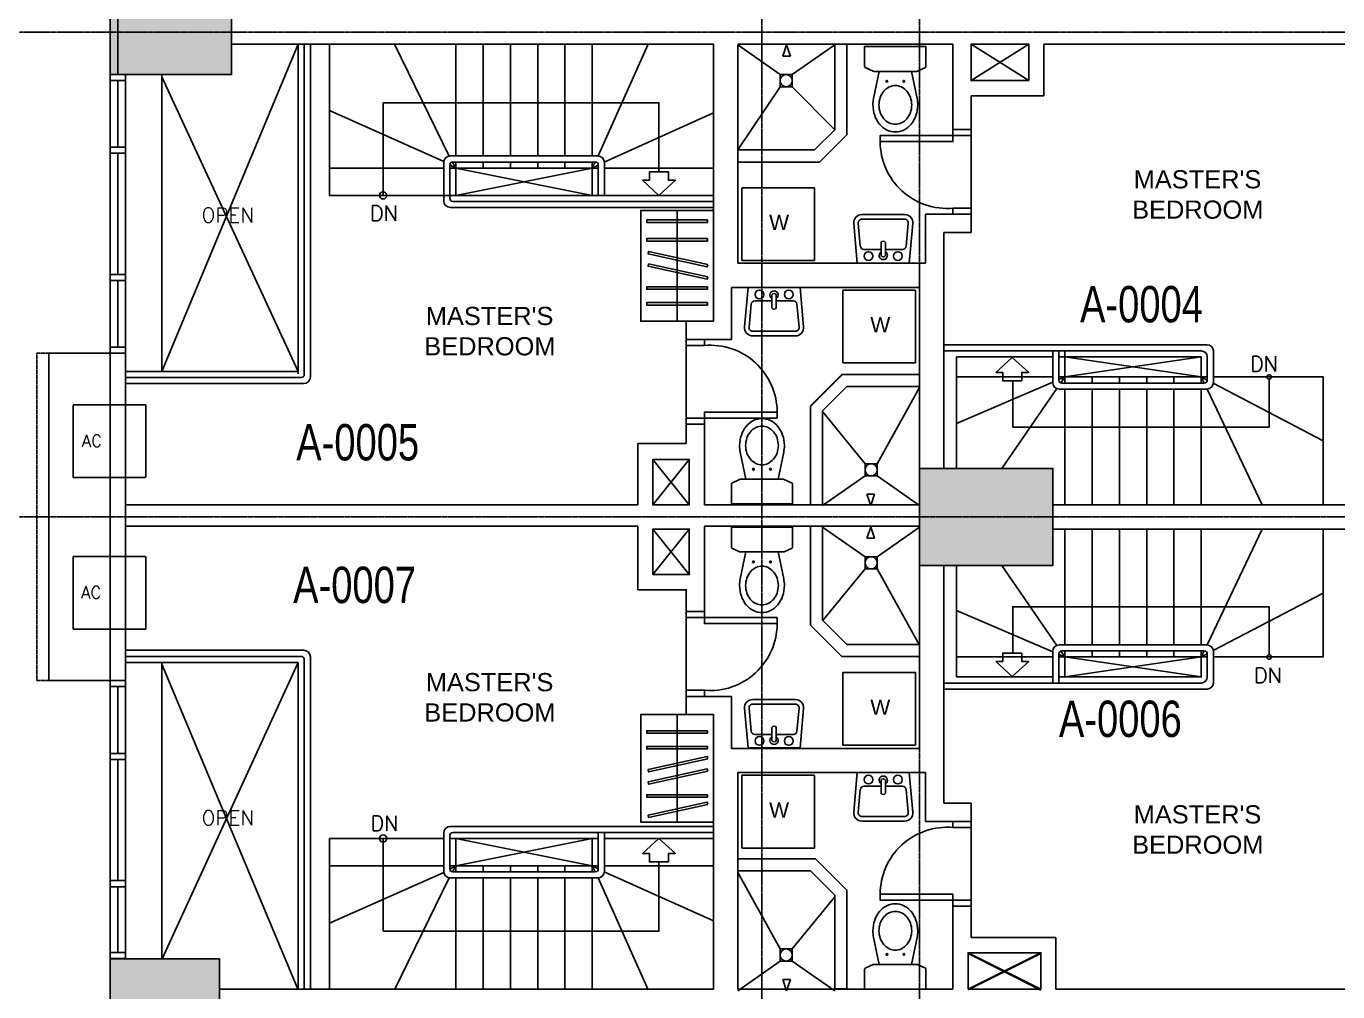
# Model space of a CAD drawing. Header units: inches. Extents: x -189245 to 740841, y -215444 to 469401.
# Drawn here: x -44410 to -33593, y -132898 to -124933 of the extents above; entities that cross this region are included whole.
import ezdxf

# ---------------------------------------------------------------- set-up
doc = ezdxf.new("R2010")
doc.units = ezdxf.units.IN
doc.header["$LTSCALE"] = 10
doc.header["$MEASUREMENT"] = 0
for name, pattern in [('GRID NORMAL$0$GRID BASEMENT$0$GRID GROUND$0$GRID$0$$0$PHANTOM', [2.5, 1.25, -0.25, 0.25, -0.25, 0.25, -0.25]), ('HIDDEN', [0.375, 0.25, -0.125]), ('HIDDEN2', [0.1875, 0.125, -0.0625])]:
    doc.linetypes.add(name, pattern=pattern)
for name, color, linetype in [('A-CMU WALL', 4, 'Continuous'), ('A-DOOR', 1, 'Continuous'), ('A-EQUIPMENT', 2, 'Continuous'), ('A-EQUIPTMENT', 1, 'Continuous'), ('A-FIX', 1, 'Continuous'), ('A-FIXTURES', 2, 'Continuous'), ('A-GRID', 8, 'Continuous'), ('A-HATCH-RC', 252, 'Continuous'), ('A-RAILING', 2, 'Continuous'), ('A-STAIR', 1, 'Continuous'), ('A-TEXT', 3, 'Continuous'), ('A-UNIT NUMBER', 2, 'Continuous'), ('A-WINDOW', 2, 'Continuous'), ('CABINET', 1, 'Continuous'), ('COLUMN', 6, 'Continuous'), ('TEXT', 3, 'Continuous'), ('TSG- Column Label', 4, 'Continuous'), ('TSG- DIM1', 1, 'Continuous'), ('TSG- plaster', 4, 'Continuous'), ('TSG- ZOCALLO', 86, 'HIDDEN2')]:
    doc.layers.add(name, color=color, linetype=linetype)
doc.layers.add('DEFPOINT', color=7, linetype='Continuous', plot=False)
doc.styles.add('ARIAL', font='ARIAL.TTF', dxfattribs={"width": 0.75})
doc.styles.add('PRSP_Simplex', font='simplex.shx')

# ---------------------------------------------------------------- blocks, each defined once
blk = doc.blocks.new('door600')
at = {"color": 2}
for points in [[(50, 150), (100, 150), (100, 750), (50, 750)], [(50, 150), (0, 150), (0, 0), (50, 0)], [(700, 150), (650, 150), (650, 0), (700, 0)]]:
    blk.add_lwpolyline(points, close=True, dxfattribs=at)
at = {"color": 1}
blk.add_arc((100, 198), 552, 355.0209, 90, dxfattribs=at)
blk = doc.blocks.new('SHOWERHD')
at = {"layer": 'A-FIXTURES', "color": 2}
for p, q in [((-31, 93), (0, 93)), ((0, 0), (-31, 93)), ((0, 0), (31, 93)), ((31, 93), (0, 93))]:
    blk.add_line(p, q, dxfattribs=at)
blk = doc.blocks.new('EFLSHR-P')
at = {"layer": 'A-FIXTURES'}
for points in [[(186, -248), (216, -184, 0.142156), (218, -178), (218, 178, 0.142156), (216, 184), (186, 248, 0.256929), (177, 252), (13, 252), (13, -253), (177, -253)], [(218, -133), (441, -179, 0.05118), (495, -185, 0.083091), (582, -170, 0.090724), (653, -131, 0.104124), (702, -69, 0.11609), (718, 0, 0.11609), (702, 69, 0.104124), (653, 131, 0.090724), (582, 170, 0.083091), (495, 185, 0.05118), (441, 179), (218, 133)]]:
    blk.add_lwpolyline(points, format="xyb", dxfattribs=at)
blk.add_lwpolyline([(495, 135, 0.084254), (433, 124, 0.091411), (382, 95, 0.103766), (347, 50, 0.114587), (335, 0, 0.114587), (347, -50, 0.103766), (382, -95, 0.091411), (433, -124, 0.084254), (495, -135, 0.084254), (558, -124, 0.091411), (609, -95, 0.103766), (644, -50, 0.114587), (655, 0, 0.114587), (644, 50, 0.103766), (609, 95, 0.091411), (558, 124, 0.084254)], format="xyb", close=True, dxfattribs=at)
for centre in [(300, 70), (300, -70)]:
    blk.add_circle(centre, 6.77, dxfattribs=at)
blk.add_arc((177, -243), 10, 270, 327.6371, dxfattribs=at)
blk = doc.blocks.new('LAV')
for p, q in [((-214, 0), (-243, -326)), ((214, 0), (-214, 0)), ((214, 0), (243, -326)), ((-18, -63), (-18, -170)), ((18, -63), (18, -170)), ((-189, -139), (-206, -329)), ((-18, -112), (-159, -112)), ((159, -112), (18, -112)), ((189, -139), (206, -329)), ((-176, -362), (176, -362)), ((-176, -400), (176, -400))]:
    blk.add_line(p, q)
for centre in [(-121, -58), (121, -58)]:
    blk.add_circle(centre, 36)
for centre, radius, start, end in [((0, -63), 34.1, 301.2757, 238.7243), ((0, -71), 19.7, 25.7914, 154.2086), ((-159, -142), 30, 90, 174.9088), ((0, -161), 19.7, 205.7914, 334.2086), ((159, -142), 30, 5.0912, 90), ((-176, -332), 68, 174.9088, 270), ((-176, -332), 30, 174.9088, 270), ((176, -332), 68, 270, 5.0912), ((176, -332), 30, 270, 5.0912)]:
    blk.add_arc(centre, radius, start, end)

msp = doc.modelspace()

# ---------------------------------------------------------------- hatches: boundary and pattern name
at = {"layer": 'COLUMN'}
h = msp.add_hatch(color=253, dxfattribs=at)
h.paths.add_polyline_path([(-43716.96423, -115430.85693), (-43716.96423, -116530.85693), (-43016.96423, -116530.85693), (-43016.96423, -115430.85693)])
h.paths.add_polyline_path([(-37042.0004, -128580.85704), (-35942.00081, -128580.85693), (-35942.00053, -129380.85693), (-37042.0004, -129380.85704)])
h.paths.add_polyline_path([(-43717.0004, -124630.85693), (-42717.0004, -124630.85693), (-42717.0004, -125330.85693), (-43717.0004, -125330.85693)])
h.paths.add_polyline_path([(-43717.0004, -107330.85693), (-42717.0004, -107330.85693), (-42717.0004, -106630.85693), (-43717.0004, -106630.85693)])
h.paths.add_polyline_path([(-43717.0004, -99330.85985), (-42817.0004, -99330.85985), (-42817.0004, -98630.85985), (-43717.0004, -98630.85985)])
h.paths.add_polyline_path([(-43717.0004, -95230.85693), (-42917.0004, -95230.85693), (-42917.0004, -94530.85693), (-43717.0004, -94530.85693)])
h.paths.add_polyline_path([(-22292.0004, -117730.85693), (-21592.0004, -117730.85693), (-21592.0004, -116730.85693), (-22292.0004, -116730.85693)])
h.paths.add_polyline_path([(-10292.0004, -117730.85693), (-9592.0004, -117730.85693), (-9592.0004, -116730.85693), (-10292.0004, -116730.85693)])
h.paths.add_polyline_path([(-13291.64226, -110230.85693), (-12591.64226, -110230.85693), (-12591.64226, -109230.85693), (-13291.64226, -109230.85693)])
h.paths.add_polyline_path([(-16292.0004, -117730.85693), (-15592.0004, -117730.85693), (-15592.0004, -116730.85693), (-16292.0004, -116730.85693)])
h.paths.add_polyline_path([(-37042.0004, -102580.85693), (-35942.00081, -102580.85683), (-35942.00053, -103380.85683), (-37042.0004, -103380.85693)])
h.paths.add_polyline_path([(-32667.0004, -103330.85693), (-31867.0004, -103330.85693), (-31867.0004, -102630.85693), (-32667.0004, -102630.85693)])
h.paths.add_polyline_path([(-32667.0004, -129330.85693), (-31867.0004, -129330.85693), (-31867.0004, -128630.85693), (-32667.0004, -128630.85693)])
h.paths.add_polyline_path([(-19292.0004, -110230.85693), (-18592.0004, -110230.85693), (-18592.0004, -109230.85693), (-19292.0004, -109230.85693)])
h.paths.add_polyline_path([(-25292.0004, -110230.85693), (-24592.0004, -110230.85693), (-24592.0004, -109230.85693), (-25292.0004, -109230.85693)])
h.paths.add_polyline_path([(-28292.00041, -117730.85693), (-27592.00041, -117730.85693), (-27592.00041, -116730.85693), (-28292.00041, -116730.85693)])
h.paths.add_polyline_path([(-10292.0004, -122730.85693), (-9592.0004, -122730.85693), (-9592.0004, -121730.85693), (-10292.0004, -121730.85693)])
h.paths.add_polyline_path([(-16292.0004, -122730.85693), (-15592.0004, -122730.85693), (-15592.0004, -121730.85693), (-16292.0004, -121730.85693)])
h.paths.add_polyline_path([(-22292.0004, -122730.85693), (-21592.0004, -122730.85693), (-21592.0004, -121730.85693), (-22292.0004, -121730.85693)])
h.paths.add_polyline_path([(-28292.00041, -122730.85693), (-27592.00041, -122730.85693), (-27592.00041, -121730.85693), (-28292.00041, -121730.85693)])
h.paths.add_polyline_path([(-32667.0004, -109930.85693), (-31867.0004, -109930.85693), (-31867.0004, -109230.85693), (-32667.0004, -109230.85693)])
h.paths.add_polyline_path([(-43717.0004, -132626.32537), (-42817.0004, -132626.32537), (-42817.0004, -133326.32537), (-43717.0004, -133326.32537)])
h.paths.add_polyline_path([(-43717.0004, -136730.85693), (-42917.0004, -136730.85693), (-42917.0004, -137430.85693), (-43717.0004, -137430.85693)])
h.paths.add_polyline_path([(-32667.0004, -122030.85693), (-32667.0004, -122730.85693), (-31867.0004, -122730.85693), (-31867.0004, -122030.85693)])
edge = h.paths.add_edge_path()
edge.add_line((-32666.24158, -109880.85693), (-32667.0004, -109230.85693))
edge.add_line((-32667.0004, -109230.85693), (-31867.0004, -109230.85693))

# ---------------------------------------------------------------- linework, layer by layer
at = {"layer": 'A-CMU WALL'}
for p, q in [((-43717.0004, -125080.85693), (-43716.85851, -124630.85401)), ((-43717.0004, -124880.85693), (-43716.85851, -125330.85985)), ((-37642.00099, -125086.82448), (-37642.00099, -125086.82448)), ((-43717.04303, -125330.85698), (-43717.04303, -132623.69502)), ((-43717.0004, -125330.85985), (-43517.0004, -125330.85985)), ((-43717.0004, -125330.85985), (-43517.0004, -125330.85985)), ((-43592.04303, -125330.85698), (-43592.04303, -132623.69502)), ((-38542.00158, -126061.82669), (-38542.00158, -126061.82669)), ((-37042.00099, -127911.82551), (-37042.00099, -127911.82551)), ((-37042.00099, -128061.82551), (-37042.00099, -128061.82551)), ((-37942.0009, -128879.93786), (-37942.0009, -128879.93786)), ((-37942.00099, -129080.85693), (-37942.00099, -129080.85693)), ((-37042.00099, -129911.82551), (-37042.00099, -129911.82551)), ((-37042.00099, -130061.82551), (-37042.00099, -130061.82551)), ((-43717.0004, -133080.85693), (-43716.85851, -132630.85401)), ((-43716.60964, -133326.32245), (-43716.75153, -132876.32537)), ((-37641.99707, -132875.89179), (-37641.99707, -132875.89179))]:
    msp.add_line(p, q, dxfattribs=at)
at = {"layer": 'A-CMU WALL', "color": 1}
for p, q in [((-42167.00099, -125080.85693), (-43292.0004, -127780.82551)), ((-43292.0004, -127780.88828), (-43292.0004, -125330.49388)), ((-43292.0004, -125349.89009), (-42167.00099, -127780.82551)), ((-38941.85582, -128506.23615), (-39241.85582, -128880.85693)), ((-38941.85582, -128880.85693), (-39241.85582, -128506.23615)), ((-38941.8534, -129456.24636), (-39241.8534, -129080.85694)), ((-38941.8534, -129080.85694), (-39241.8534, -129456.24636)), ((-43292.0004, -130180.82551), (-43292.0004, -132626.32537)), ((-43292.0004, -130194.21991), (-42167.0004, -132881.21991)), ((-42167.00099, -130180.82551), (-43289.75327, -132626.32537)), ((-36041.95974, -132875.43437), (-36642.00549, -132575.89179)), ((-36642.00376, -132875.63409), (-36041.95974, -132575.89179))]:
    msp.add_line(p, q, dxfattribs=at)
at = {"layer": 'A-CMU WALL', "color": 3}
for p, q in [((-43716.65867, -128905.85986), (-43716.80324, -128905.85986)), ((-43716.65867, -129055.85986), (-43716.80324, -129055.85986))]:
    msp.add_line(p, q, dxfattribs=at)
at = {"layer": 'A-CMU WALL'}
for points in [[(-36142.00014, -125080.85693), (-36142.00014, -125380.85693), (-36617.0004, -125380.85693), (-36617.0004, -125080.85693)], [(-43592.04303, -130330.85406), (-43717.04303, -130330.85406), (-43717.04303, -127630.85991), (-43592.04303, -127630.85991)]]:
    msp.add_lwpolyline(points, close=True, dxfattribs=at)
at = {"layer": 'A-DOOR'}
for p, q in [((-36617.00099, -125833.84063), (-36617.00099, -126433.84063)), ((-38967.00099, -127559.87441), (-38967.00099, -128167.84299)), ((-36617.0004, -131542.79646), (-36617.0004, -132142.79646))]:
    msp.add_line(p, q, dxfattribs=at)
at = {"layer": 'A-EQUIPMENT', "ltscale": 100}
msp.add_lwpolyline([(-43722.9138, -127630.8598), (-44222.9138, -127630.8598), (-44222.9138, -130330.85395), (-43722.9138, -130330.85395)], dxfattribs=at)
at = {"layer": 'A-EQUIPTMENT', "linetype": 'HIDDEN'}
msp.add_lwpolyline([(-44222.9138, -127630.8598), (-44322.9138, -127630.8598), (-44322.9138, -130330.85395), (-44222.9138, -130330.85395)], dxfattribs=at)
at = {"layer": 'A-EQUIPTMENT', "color": 1, "linetype": 'HIDDEN2'}
for points in [[(-44022.9138, -128655.85687), (-43422.9138, -128655.85687), (-43422.9138, -128055.85687), (-44022.9138, -128055.85687)], [(-44022.9138, -129305.85687), (-43422.9138, -129305.85687), (-43422.9138, -129905.85687), (-44022.9138, -129905.85687)]]:
    msp.add_lwpolyline(points, close=True, dxfattribs=at)
at = {"layer": 'A-FIX', "color": 1}
for p, q in [((-36142.00014, -125080.85693), (-36617.0004, -125380.85097)), ((-36617.0004, -125080.85693), (-36142.00014, -125380.85693))]:
    msp.add_line(p, q, dxfattribs=at)
at = {"layer": 'A-FIXTURES', "color": 1}
for p, q in [((-38192.00098, -125331.82666), (-38542.00098, -125086.82666)), ((-37742.00098, -125086.82666), (-38092.00098, -125331.82666)), ((-38542.00059, -125953.32215), (-38192.00098, -125431.82666)), ((-38092.00098, -125431.82666), (-37740.81981, -125786.30038)), ((-37042.00098, -127911.82548), (-37392.00098, -128541.82548)), ((-37492.00098, -128541.82548), (-37842.00098, -128111.82548)), ((-37842.00098, -128886.82548), (-37492.00098, -128641.82548)), ((-37392.00098, -128641.82548), (-37042.00098, -128886.82548)), ((-37842.00098, -129063.82548), (-37492.00098, -129308.82548)), ((-37392.00098, -129308.82548), (-37042.00098, -129063.82548)), ((-37492.00098, -129408.82548), (-37842.00098, -129838.82548)), ((-37042.00098, -130038.82548), (-37392.00098, -129408.82548)), ((-38542.00039, -131914.81036), (-38192.00039, -132544.81036)), ((-38092.00039, -132544.81036), (-37742.00039, -132114.81036)), ((-38192.00039, -132644.81036), (-38542.00039, -132889.81036)), ((-37742.00039, -132889.81036), (-38092.00039, -132644.81036))]:
    msp.add_line(p, q, dxfattribs=at)
at = {"layer": 'A-FIXTURES', "color": 2}
for points in [[(-38192.00098, -125431.82666), (-38192.00098, -125331.82666), (-38092.00098, -125331.82666), (-38092.00098, -125431.82666)], [(-37392.00098, -128541.82548), (-37392.00098, -128641.82548), (-37492.00098, -128641.82548), (-37492.00098, -128541.82548)], [(-37392.00098, -129408.82548), (-37392.00098, -129308.82548), (-37492.00098, -129308.82548), (-37492.00098, -129408.82548)], [(-38192.00039, -132544.81036), (-38192.00039, -132644.81036), (-38092.00039, -132644.81036), (-38092.00039, -132544.81036)]]:
    msp.add_lwpolyline(points, close=True, dxfattribs=at)
for centre in [(-38142.00098, -125381.82666), (-37442.00098, -128591.82548), (-37442.00098, -129358.82548), (-38142.00039, -132594.81036)]:
    msp.add_circle(centre, 50, dxfattribs=at)
at = {"layer": 'A-GRID', "linetype": 'GRID NORMAL$0$GRID BASEMENT$0$GRID GROUND$0$GRID$0$$0$PHANTOM'}
for p, q in [((-43717.0004, -82882.74088), (-43717.0004, -143550.89361)), ((-38342.0004, -82882.74088), (-38342.0004, -143550.89361)), ((-37042.0004, -82882.74088), (-37042.0004, -143550.89361)), ((8258.22275, -124980.8569), (-53786.76847, -124980.8569)), ((8258.22275, -128980.8569), (-53786.76847, -128980.8569))]:
    msp.add_line(p, q, dxfattribs=at)
at = {"layer": 'A-HATCH-RC', "color": 4, "lineweight": 0, "ltscale": 500}
for p, q in [((-43717.0004, -128880.85693), (-43717.0004, -127630.85985)), ((-43717.0004, -129080.85693), (-43717.0004, -130330.85401))]:
    msp.add_line(p, q, dxfattribs=at)
at = {"layer": 'A-RAILING', "color": 1}
for p, q in [((-42167.00099, -127799.85575), (-42167.00099, -125080.85693)), ((-43591.63402, -127780.82551), (-42167.00099, -127780.82551)), ((-43591.63402, -130180.82551), (-42167.00099, -130180.82551)), ((-42167.00099, -130180.82551), (-42167.00099, -132876.24526))]:
    msp.add_line(p, q, dxfattribs=at)
at = {"layer": 'A-RAILING'}
for p, q in [((-42117.00099, -127805.82551), (-42117.00099, -125080.85693)), ((-42067.00099, -127825.82551), (-42067.00099, -125080.85693)), ((-40912.0004, -126002.8708), (-39697.0004, -126002.8708)), ((-40967.0004, -126057.8708), (-40967.0004, -126372.8708)), ((-40917.0004, -126077.8708), (-40917.0004, -126352.8708)), ((-39717.0004, -126052.8708), (-40892.0004, -126052.8708)), ((-39692.0004, -126327.8708), (-39692.0004, -126077.8708)), ((-39642.0004, -126327.8708), (-39642.0004, -126057.8708)), ((-38742.01885, -126427.8708), (-40912.0004, -126427.8708)), ((-38742.01885, -126377.8708), (-40892.0004, -126377.8708)), ((-36842.0009, -127560.85669), (-34669.00081, -127560.85669)), ((-36842.00089, -127610.85669), (-34719.00081, -127610.85669)), ((-35944.00081, -127610.85669), (-35944.00081, -127870.85669)), ((-35894.00081, -127610.85669), (-35894.00081, -127850.85669)), ((-34619.00081, -127870.85669), (-34619.00081, -127610.85669)), ((-34669.00081, -127850.85669), (-34669.00081, -127660.85669)), ((-43591.63402, -127830.82551), (-42142.00099, -127830.82551)), ((-43591.63402, -127880.82551), (-42122.00099, -127880.82551)), ((-34674.00081, -127925.85669), (-35889.00081, -127925.85669)), ((-35869.00081, -127875.85669), (-34694.00081, -127875.85669)), ((-43591.63402, -130080.82551), (-42122.00099, -130080.82551)), ((-43591.63402, -130130.82551), (-42142.00099, -130130.82551)), ((-35944.00081, -130350.8571), (-35944.00081, -130090.8571)), ((-35894.00081, -130350.8571), (-35894.00081, -130110.8571)), ((-34674.00081, -130035.8571), (-35889.00081, -130035.8571)), ((-35869.00081, -130085.8571), (-34694.00081, -130085.8571)), ((-34669.00081, -130110.8571), (-34669.00081, -130300.8571)), ((-34619.00081, -130090.8571), (-34619.00081, -130350.8571)), ((-42117.00099, -130151.56931), (-42117.00099, -132876.24526)), ((-42067.00099, -130135.82551), (-42067.00099, -132876.24526)), ((-36842.00089, -130350.8571), (-34719.00081, -130350.8571)), ((-36842.0009, -130400.8571), (-34669.00081, -130400.8571)), ((-38742.01885, -131533.84299), (-40912.0004, -131533.84299)), ((-40967.0004, -131903.84299), (-40967.0004, -131588.84299)), ((-40917.0004, -131883.84299), (-40917.0004, -131608.84299)), ((-38742.01885, -131583.84299), (-40892.0004, -131583.84299)), ((-39692.0004, -131583.84299), (-39692.0004, -131883.84299)), ((-39642.0004, -131583.84299), (-39642.0004, -131903.84299)), ((-40912.0004, -131958.84299), (-39697.0004, -131958.84299)), ((-39717.0004, -131908.84299), (-40892.0004, -131908.84299))]:
    msp.add_line(p, q, dxfattribs=at)
for centre, radius, start, end in [((-40912.0004, -126057.8708), 55, 90, 180), ((-39697.0004, -126057.8708), 55, 0, 90), ((-40892.0004, -126077.8708), 25, 90, 180), ((-39717.0004, -126077.8708), 25, 0, 90), ((-40912.0004, -126372.8708), 55, 180, 270), ((-40892.0004, -126352.8708), 25, 180, 270), ((-34719.00081, -127660.85669), 50, 0, 90), ((-34669.00081, -127610.85669), 50, 0, 90), ((-42142.00099, -127805.82551), 25, 270, 0), ((-42122.00099, -127825.82551), 55, 270, 0), ((-35869.00081, -127850.85669), 25, 180, 270), ((-34694.00081, -127850.85669), 25, 270, 0), ((-35889.00081, -127870.85669), 55, 180, 270), ((-34674.00081, -127870.85669), 55, 270, 0), ((-42142.36214, -130156.69741), 25.87442, 11.431255321, 89.200248188), ((-42122.00099, -130135.82551), 55, 0, 90), ((-35889.00081, -130090.8571), 55, 90, 180), ((-35869.00081, -130110.8571), 25, 90, 180), ((-34694.00081, -130110.8571), 25, 0, 90), ((-34674.00081, -130090.8571), 55, 0, 90), ((-34719.00081, -130300.8571), 50, 270, 0), ((-34669.00081, -130350.8571), 50, 270, 0), ((-40912.0004, -131588.84299), 55, 90, 180), ((-40892.0004, -131608.84299), 25, 90, 180), ((-40912.0004, -131903.84299), 55, 180, 270), ((-40892.0004, -131883.84299), 25, 180, 270), ((-39717.0004, -131883.84299), 25, 270, 0), ((-39697.0004, -131903.84299), 55, 270, 0)]:
    msp.add_arc(centre, radius, start, end, dxfattribs=at)
at = {"layer": 'A-STAIR'}
for p, q in [((-41908.0004, -125080.85686), (-41908.0004, -126327.8708)), ((-40921.54173, -126003.70473), (-41373.0004, -125080.85686)), ((-40867.0004, -126002.8708), (-40867.0004, -125080.85686)), ((-40642.0004, -126002.8708), (-40642.0004, -125080.85686)), ((-40417.0004, -126002.8708), (-40417.0004, -125080.85686)), ((-40192.0004, -126002.8708), (-40192.0004, -125080.85686)), ((-39967.0004, -126002.8708), (-39967.0004, -125080.85686)), ((-39742.0004, -126002.8708), (-39742.0004, -125080.85686)), ((-39692.10935, -126003.08871), (-39282.0004, -125080.85686)), ((-40966.16647, -126048.32946), (-41908.0004, -125629.13096)), ((-39642.2183, -126052.97975), (-38742.0004, -125647.87189)), ((-41908.0004, -126102.8708), (-40967.0004, -126102.8708)), ((-40917.0004, -126102.8708), (-39692.0004, -126102.8708)), ((-40867.0004, -126102.8708), (-40916.88157, -126075.43616)), ((-40867.0004, -126102.8708), (-40894.43504, -126052.98963)), ((-40867.0004, -126102.8708), (-40867.0004, -126052.8708)), ((-40867.0004, -126102.8708), (-39742.0004, -126327.8708)), ((-39742.0004, -126102.8708), (-40867.0004, -126327.8708)), ((-40642.0004, -126102.8708), (-40642.0004, -126052.8708)), ((-40417.0004, -126102.8708), (-40417.0004, -126052.8708)), ((-40192.0004, -126102.8708), (-40192.0004, -126052.8708)), ((-39967.0004, -126102.8708), (-39967.0004, -126052.8708)), ((-39742.0004, -126102.8708), (-39717.0004, -126052.8708)), ((-39742.0004, -126102.8708), (-39742.0004, -126052.8708)), ((-39742.0004, -126102.8708), (-39692.0004, -126077.8708)), ((-39742.0004, -126102.8708), (-39742.0004, -126327.8708)), ((-39642.0004, -126102.8708), (-38742.0004, -126102.8708)), ((-39642.0004, -126102.8708), (-38742.0004, -126102.8708)), ((-41908.0004, -126327.8708), (-38742.0004, -126327.8708)), ((-35844.00081, -127610.85669), (-35844.00081, -127875.85669)), ((-35844.00081, -127660.85669), (-34719.00081, -127825.85669)), ((-34719.00081, -127660.85669), (-35844.00081, -127825.85669)), ((-34719.00081, -127725.43948), (-34719.00081, -127875.85669)), ((-35944.00081, -127825.8567), (-36737.00081, -127825.85672)), ((-35844.00081, -127825.85669), (-35894.00081, -127825.85669)), ((-35844.00081, -127825.85669), (-35894.00081, -127847.35437)), ((-35844.00081, -127825.85669), (-35877.8797, -127874.22687)), ((-35619.00081, -127825.85669), (-35619.00081, -127875.85669)), ((-35394.00081, -127825.85669), (-35394.00081, -127875.85669)), ((-35169.00081, -127825.85669), (-35169.00081, -127875.85669)), ((-34944.00081, -127825.85669), (-34944.00081, -127875.85669)), ((-34719.00081, -127825.85669), (-34695.18564, -127875.85669)), ((-34719.00081, -127825.85669), (-34669.03098, -127852.08464)), ((-35944.00081, -127868.85205), (-36737.00081, -128209.80523)), ((-35910.86653, -127921.32342), (-36362.30322, -128580.857)), ((-35844.00081, -127925.85669), (-35844.00081, -128880.85743)), ((-35619.00081, -127925.85669), (-35619.00081, -128880.85736)), ((-35394.00081, -127925.85669), (-35394.00081, -128880.85728)), ((-35169.00081, -127925.85669), (-35169.00081, -128880.8572)), ((-34944.00081, -127925.85669), (-34944.00081, -128880.85712)), ((-34719.00081, -127925.85669), (-34719.00081, -128880.85704)), ((-34671.39979, -127925.79516), (-34216.50081, -128880.85669)), ((-34619.47896, -127878.09328), (-33714.00081, -128353.35669)), ((-35844.00081, -130035.8571), (-35844.00081, -129080.85636)), ((-35619.00081, -130035.8571), (-35619.00081, -129080.85644)), ((-35394.00081, -130035.8571), (-35394.00081, -129080.85651)), ((-35169.00081, -130035.8571), (-35169.00081, -129080.85659)), ((-34944.00081, -130035.8571), (-34944.00081, -129080.85667)), ((-34719.00081, -130035.8571), (-34719.00081, -129080.85675)), ((-34671.39979, -130035.91864), (-34216.50081, -129080.8571)), ((-35910.86653, -130040.39038), (-36362.30322, -129380.85679)), ((-34619.47896, -130083.62051), (-33714.00081, -129608.3571)), ((-35944.00081, -130092.86174), (-36737.00081, -129751.90856)), ((-35844.00081, -130135.8571), (-35894.00081, -130114.35942)), ((-35844.00081, -130135.8571), (-35877.8797, -130087.48692)), ((-35844.00081, -130236.27431), (-35844.00081, -130085.8571)), ((-35619.00081, -130135.8571), (-35619.00081, -130085.8571)), ((-35394.00081, -130135.8571), (-35394.00081, -130085.8571)), ((-35169.00081, -130135.8571), (-35169.00081, -130085.8571)), ((-34944.00081, -130135.8571), (-34944.00081, -130085.8571)), ((-34719.00081, -130236.27431), (-34719.00081, -130085.8571)), ((-34719.00081, -130135.8571), (-34695.18564, -130085.8571)), ((-34719.00081, -130135.8571), (-34669.03098, -130109.62916)), ((-35944.00081, -130135.8571), (-36737.00081, -130135.85707)), ((-35844.00081, -130135.8571), (-35894.00081, -130135.8571)), ((-35844.00081, -130300.8571), (-34719.00081, -130135.8571)), ((-34719.00081, -130300.8571), (-35844.00081, -130135.8571)), ((-41908.0004, -132880.85693), (-41908.0004, -131633.84299)), ((-41908.0004, -131633.84299), (-40967.0004, -131633.84299)), ((-40917.0004, -131633.84299), (-39692.0004, -131633.84299)), ((-40867.0004, -131858.84299), (-39742.0004, -131633.84299)), ((-39742.0004, -131858.84299), (-40867.0004, -131633.84299)), ((-39742.0004, -131858.84299), (-39742.0004, -131633.84299)), ((-39642.0004, -131633.84299), (-38742.0004, -131633.84299)), ((-41908.0004, -131858.84299), (-40967.0004, -131858.84299)), ((-40917.0004, -131858.84299), (-39692.0004, -131858.84299)), ((-40867.0004, -131858.84299), (-40916.88157, -131886.27763)), ((-40867.0004, -131858.84299), (-40894.43504, -131908.72416)), ((-40867.0004, -131858.84299), (-40867.0004, -131908.84299)), ((-40642.0004, -131858.84299), (-40642.0004, -131908.84299)), ((-40417.0004, -131858.84299), (-40417.0004, -131908.84299)), ((-40192.0004, -131858.84299), (-40192.0004, -131908.84299)), ((-39967.0004, -131858.84299), (-39967.0004, -131908.84299)), ((-39742.0004, -131858.84299), (-39692.0004, -131883.84299)), ((-39742.0004, -131858.84299), (-39717.0004, -131908.84299)), ((-39742.0004, -131858.84299), (-39742.0004, -131908.84299)), ((-39642.0004, -131858.84299), (-38742.0004, -131858.84299)), ((-39642.0004, -131858.84299), (-38742.0004, -131858.84299)), ((-40966.16647, -131913.38433), (-41908.0004, -132332.58283)), ((-40921.54173, -131958.00906), (-41373.0004, -132880.85693)), ((-40867.0004, -131958.84299), (-40867.0004, -132880.85693)), ((-40642.0004, -131958.84299), (-40642.0004, -132880.85693)), ((-40417.0004, -131958.84299), (-40417.0004, -132880.85693)), ((-40192.0004, -131958.84299), (-40192.0004, -132880.85693)), ((-39967.0004, -131958.84299), (-39967.0004, -132880.85693)), ((-39742.0004, -131958.84299), (-39742.0004, -132880.85693)), ((-39692.10935, -131958.62509), (-39282.0004, -132880.85693)), ((-39642.2183, -131908.73404), (-38742.0004, -132313.8419))]:
    msp.add_line(p, q, dxfattribs=at)
for points in [[(-41467.0004, -125563.311), (-39192.0004, -125563.311), (-39192.0004, -126134.74594)], [(-41467.0004, -126327.8708), (-41467.0004, -125563.311)], [(-40867.0004, -126102.8708), (-40867.0004, -126327.8708), (-40917.0004, -126327.8708)], [(-35942.00081, -128580.857), (-36737.00081, -128580.857), (-36737.00081, -127660.85669), (-35944.00081, -127660.85669)], [(-35894.00081, -127660.85669), (-34719.00081, -127660.85669), (-34719.00081, -127825.85669), (-34669.00081, -127825.85669)], [(-34159.00081, -127844.16263), (-34159.00081, -128239.99929), (-36274.00081, -128239.99929), (-36274.00081, -127853.98155)], [(-34619.00081, -127825.85669), (-33714.00081, -127825.85669), (-33714.00081, -128880.85669), (-35942.0007, -128880.85747), (-35942.0007, -128580.857)], [(-34619.00081, -130135.8571), (-33714.00081, -130135.8571), (-33714.00081, -129080.8571), (-35942.0007, -129080.85632), (-35942.0007, -129380.85679)], [(-35942.00081, -129380.85679), (-36737.00081, -129380.85679), (-36737.00081, -130300.8571), (-35944.00081, -130300.8571)], [(-34159.00081, -130117.55116), (-34159.00081, -129721.71451), (-36274.00081, -129721.71451), (-36274.00081, -130107.73224)], [(-35894.00081, -130300.8571), (-34719.00081, -130300.8571), (-34719.00081, -130135.8571), (-34669.00081, -130135.8571)], [(-41467.0004, -131633.84299), (-41467.0004, -132398.4028)], [(-40867.0004, -131858.84299), (-40867.0004, -131633.84299), (-40917.0004, -131633.84299)], [(-41467.0004, -132398.4028), (-39192.0004, -132398.4028), (-39192.0004, -131826.96785)]]:
    msp.add_lwpolyline(points, dxfattribs=at)
at = {"layer": 'A-STAIR', "color": 2}
for points in [[(-39328.5004, -126203.56607), (-39192.0004, -126327.8708), (-39055.5004, -126203.56607), (-39114.0004, -126203.56607), (-39114.0004, -126134.74594), (-39270.0004, -126134.74594), (-39270.0004, -126203.56607)], [(-36414.26988, -127788.94075), (-36277.76988, -127664.63602), (-36141.26988, -127788.94075), (-36199.76988, -127788.94075), (-36199.76988, -127857.76088), (-36355.76988, -127857.76088), (-36355.76988, -127788.94075)], [(-36414.26988, -130172.77304), (-36277.76988, -130297.07778), (-36141.26988, -130172.77304), (-36199.76988, -130172.77304), (-36199.76988, -130103.95292), (-36355.76988, -130103.95292), (-36355.76988, -130172.77304)], [(-39328.5004, -131758.14773), (-39192.0004, -131633.84299), (-39055.5004, -131758.14773), (-39114.0004, -131758.14773), (-39114.0004, -131826.96785), (-39270.0004, -131826.96785), (-39270.0004, -131758.14773)]]:
    msp.add_lwpolyline(points, close=True, dxfattribs=at)
at = {"layer": 'A-STAIR'}
for points in [[(-34719.00081, -127660.85669), (-35844.00081, -127660.85669), (-35844.00081, -127825.85669), (-34719.00081, -127825.85669)], [(-34719.00081, -130300.8571), (-35844.00081, -130300.8571), (-35844.00081, -130135.8571), (-34719.00081, -130135.8571)]]:
    msp.add_lwpolyline(points, close=True, dxfattribs=at)
at = {"layer": 'A-STAIR', "color": 2}
for centre, radius in [((-41467.0004, -126327.8708), 30), ((-34159.00081, -127825.85669), 18.30594), ((-34159.00081, -130135.8571), 18.30594), ((-41467.0004, -131633.84299), 30)]:
    msp.add_circle(centre, radius, dxfattribs=at)
at = {"layer": 'A-WINDOW', "color": 2, "linetype": 'Continuous'}
for p, q in [((-43654.54303, -125330.85698), (-43654.54303, -124630.85406)), ((-43654.54303, -125930.85991), (-43654.54303, -125380.85991)), ((-43654.54303, -126980.85991), (-43654.54303, -125980.85991)), ((-43654.54303, -127580.85991), (-43654.54303, -127030.85991)), ((-43654.54303, -130930.85406), (-43654.54303, -130380.85406)), ((-43654.54303, -131980.85406), (-43654.54303, -130980.85406)), ((-43654.54303, -132573.69502), (-43654.54303, -132030.85406))]:
    msp.add_line(p, q, dxfattribs=at)
for points in [[(-43717.04303, -125330.85698), (-43592.04303, -125330.85698), (-43592.04303, -125380.85991), (-43717.04303, -125380.85991)], [(-43717.04303, -125930.85991), (-43592.04303, -125930.85991), (-43592.04303, -125980.85991), (-43717.04303, -125980.85991)], [(-43717.04303, -126980.85991), (-43592.04303, -126980.85991), (-43592.04303, -127030.85991), (-43717.04303, -127030.85991)], [(-43717.04303, -127580.85991), (-43592.04303, -127580.85991), (-43592.04303, -127630.85991), (-43717.04303, -127630.85991)], [(-43717.04303, -130330.85406), (-43592.04303, -130330.85406), (-43592.04303, -130380.85406), (-43717.04303, -130380.85406)], [(-43717.04303, -130930.85406), (-43592.04303, -130930.85406), (-43592.04303, -130980.85406), (-43717.04303, -130980.85406)], [(-43717.04303, -131980.85406), (-43592.04303, -131980.85406), (-43592.04303, -132030.85406), (-43717.04303, -132030.85406)], [(-43717.04303, -132573.69502), (-43592.04303, -132573.69502), (-43592.04303, -132623.69502), (-43717.04303, -132623.69502)]]:
    msp.add_lwpolyline(points, close=True, dxfattribs=at)
at = {"layer": 'A-WINDOW', "color": 1, "linetype": 'Continuous'}
for points in [[(-43592.04303, -125930.85991), (-43717.04303, -125930.85991), (-43717.04303, -125380.85991), (-43592.04303, -125380.85991)], [(-43592.04303, -126980.85991), (-43717.04303, -126980.85991), (-43717.04303, -125980.85991), (-43592.04303, -125980.85991)], [(-43592.04303, -127580.85991), (-43717.04303, -127580.85991), (-43717.04303, -127030.85991), (-43592.04303, -127030.85991)], [(-43592.04303, -130380.85406), (-43717.04303, -130380.85406), (-43717.04303, -130930.85406), (-43592.04303, -130930.85406)], [(-43592.04303, -131980.85406), (-43717.04303, -131980.85406), (-43717.04303, -130980.85406), (-43592.04303, -130980.85406)], [(-43592.04303, -132573.69502), (-43717.04303, -132573.69502), (-43717.04303, -132030.85406), (-43592.04303, -132030.85406)]]:
    msp.add_lwpolyline(points, close=True, dxfattribs=at)
at = {"layer": 'A-WINDOW', "linetype": 'HIDDEN2'}
for points in [[(-37909.26582, -126264.66621), (-37909.26582, -126864.66621), (-38509.26582, -126864.66621), (-38509.26582, -126264.66621)], [(-37674.73613, -127708.98593), (-37674.73613, -127108.98593), (-37074.73613, -127108.98593), (-37074.73613, -127708.98593)], [(-37674.73613, -130264.66503), (-37674.73613, -130864.66503), (-37074.73613, -130864.66503), (-37074.73613, -130264.66503)], [(-37909.26523, -131711.97081), (-37909.26523, -131111.97081), (-38509.26523, -131111.97081), (-38509.26523, -131711.97081)]]:
    msp.add_lwpolyline(points, close=True, dxfattribs=at)
at = {"layer": 'CABINET', "color": 2, "linetype": 'HIDDEN', "ltscale": 500}
for p, q in [((-39042.00099, -126452.45179), (-39042.0004, -127365.84299)), ((-39042.0004, -131497.94211), (-39042.0004, -130610.83945))]:
    msp.add_line(p, q, dxfattribs=at)
at = {"layer": 'CABINET', "color": 1, "linetype": 'Continuous'}
for points in [[(-38742.00099, -126452.45179), (-39342.00099, -126452.45179), (-39342.0004, -127365.84299), (-38742.0004, -127365.84299)], [(-38742.0004, -131497.94211), (-39342.0004, -131497.94211), (-39342.0004, -130610.83945), (-38742.0004, -130610.83945)]]:
    msp.add_lwpolyline(points, close=True, dxfattribs=at)
at = {"layer": 'CABINET', "color": 2}
for points in [[(-38792.00099, -126530.83177), (-38792.00099, -126550.83177), (-39292.00099, -126550.83177), (-39292.00099, -126530.83177)], [(-38792.0004, -126684.85906), (-38792.0004, -126704.85906), (-39292.0004, -126704.85906), (-39292.0004, -126684.85906)], [(-38788.93567, -126898.41413), (-38793.24868, -126917.94354), (-39281.48398, -126810.11827), (-39277.17097, -126790.58885)], [(-38788.93567, -127000.68125), (-38793.24868, -127020.21066), (-39281.48398, -126912.38539), (-39277.17097, -126892.85598)], [(-38792.0004, -127082.71417), (-38792.0004, -127102.71417), (-39292.0004, -127102.71417), (-39292.0004, -127082.71417)], [(-38792.0004, -127212.35906), (-38792.0004, -127232.35906), (-39292.0004, -127232.35906), (-39292.0004, -127212.35906)], [(-38792.0004, -130764.32338), (-38792.0004, -130744.32338), (-39292.0004, -130744.32338), (-39292.0004, -130764.32338)], [(-38792.0004, -130893.96828), (-38792.0004, -130873.96828), (-39292.0004, -130873.96828), (-39292.0004, -130893.96828)], [(-38788.93567, -130976.0012), (-38793.24868, -130956.47179), (-39281.48398, -131064.29706), (-39277.17097, -131083.82647)], [(-38788.93567, -131078.26832), (-38793.24868, -131058.73891), (-39281.48398, -131166.56418), (-39277.17097, -131186.09359)], [(-38792.0004, -131291.82338), (-38792.0004, -131271.82338), (-39292.0004, -131271.82338), (-39292.0004, -131291.82338)], [(-38788.93567, -131353.04351), (-38793.24868, -131333.5141), (-39281.48398, -131441.33937), (-39277.17097, -131460.86878)]]:
    msp.add_lwpolyline(points, close=True, dxfattribs=at)
at = {"layer": 'COLUMN', "linetype": 'Continuous'}
for points in [[(-43717.0004, -124630.85693), (-42717.0004, -124630.85693), (-42717.0004, -125330.85693), (-43717.0004, -125330.85693)], [(-37042.0004, -128580.85704), (-35942.00081, -128580.85693), (-35942.00053, -129380.85693), (-37042.0004, -129380.85704)], [(-43717.0004, -132626.32537), (-42817.0004, -132626.32537), (-42817.0004, -133326.32537), (-43717.0004, -133326.32537)]]:
    msp.add_lwpolyline(points, close=True, dxfattribs=at)
at = {"layer": 'DEFPOINT'}
msp.add_lwpolyline([(3757.9996, -109230.8569), (3757.9996, -122730.85693), (-31872.9138, -122730.85687), (-31867.00037, -140130.8569), (-38342.0004, -140131.32457), (-38341.9926, -142444.32359), (-43717.0004, -142443.39024), (-43717.0004, -89518.32359), (-38342.0004, -89518.32359), (-38342.0004, -91830.8569), (-31867.0004, -91831.32457), (-31864.74059, -109230.85699)], close=True, dxfattribs=at)
at = {"layer": 'TSG- Column Label', "color": 1, "linetype": 'Continuous'}
for p, q in [((-37042.0004, -128578.21938), (-37042.0004, -129378.21938)), ((-35942.00081, -128580.85693), (-35942.00053, -129380.85693)), ((-38967.00099, -129759.83945), (-38967.00099, -130433.83945))]:
    msp.add_line(p, q, dxfattribs=at)
at = {"layer": 'TSG- DIM1', "linetype": 'Continuous'}
for p, q in [((-36642.00212, -132575.89179), (-36342.00271, -132575.89179)), ((-36642.00212, -132581.47761), (-36041.95974, -132885.12224)), ((-36041.95974, -132581.47761), (-36641.95508, -132881.21992))]:
    msp.add_line(p, q, dxfattribs=at)
at = {"layer": 'TSG- plaster', "color": 4, "linetype": 'Continuous'}
for p, q in [((-42717.0004, -125080.85693), (-38742.00099, -125080.85693)), ((-38742.00099, -125080.85693), (-38742.00099, -127365.84299)), ((-36767.0004, -125080.85693), (-38542.00099, -125080.85693)), ((-38542.00099, -125086.82669), (-38542.00099, -126886.70051)), ((-36767.0004, -125783.84063), (-36767.0004, -125080.85693)), ((-36017.00014, -125080.82669), (-31992.0004, -125080.82669)), ((-36017.00014, -125080.82669), (-36017.00014, -125506.83315)), ((-36617.0004, -125783.84063), (-36617.0004, -125506.1505)), ((-36017.00014, -125506.83315), (-36617.0004, -125506.1505)), ((-36992.00099, -126886.70051), (-36992.00099, -126483.84063)), ((-36992.00099, -126483.84063), (-36617.0004, -126483.84063)), ((-36617.0004, -126483.84063), (-36617.0004, -126633.84063)), ((-36617.0004, -126633.84063), (-36842.00099, -126633.84063)), ((-36842.00099, -126633.84063), (-36842.0008, -128580.85702)), ((-38542.00099, -126886.70051), (-36992.00099, -126886.70051)), ((-38592.00099, -127515.87441), (-38592.00099, -127086.70169)), ((-38592.00099, -127086.70169), (-37042.00099, -127086.70169)), ((-37042.00099, -127086.70169), (-37042.00099, -128880.85811)), ((-38742.00099, -127365.84299), (-38967.00099, -127365.84299)), ((-38967.00099, -127365.84299), (-38967.00099, -127515.87441)), ((-38967.00099, -127515.87441), (-38592.00099, -127515.87441)), ((-38817.00099, -128215.87441), (-38967.00099, -128215.87441)), ((-38967.00099, -128215.87441), (-38967.00099, -128375.26757)), ((-38817.00099, -128880.85811), (-38817.00099, -128215.87441)), ((-38967.00099, -128375.26757), (-39366.85582, -128375.26757)), ((-39366.85582, -128375.26757), (-39366.85582, -128880.85693)), ((-38941.85582, -128506.23615), (-38941.85582, -128880.85693)), ((-39366.85582, -128880.85693), (-43591.63402, -128880.85693)), ((-37042.00099, -128880.85811), (-38817.00099, -128880.85811)), ((-35942.00065, -128880.85694), (-32667.0004, -128880.85694)), ((-35942.00064, -129080.85457), (-32667.0004, -129080.85457)), ((-37042.0004, -130889.81039), (-37042.0004, -129380.85703)), ((-36842.0004, -129380.85702), (-36842.0004, -131342.79646)), ((-38967.00099, -130610.83945), (-38967.00099, -130460.83945)), ((-38817.00099, -130460.83945), (-38592.00099, -130460.83945)), ((-38592.00099, -130460.83945), (-38592.00099, -130889.81039)), ((-38742.00099, -130610.83945), (-38967.00099, -130610.83945)), ((-38742.00099, -132876.24526), (-38742.00099, -130610.83945)), ((-38592.00099, -130889.81039), (-37042.0004, -130889.81039)), ((-36992.0004, -131089.81157), (-38542.00099, -131089.81157)), ((-38542.00099, -131089.81157), (-38542.00099, -132875.89179)), ((-36992.0004, -131492.79646), (-36992.0004, -131089.81157)), ((-36842.0004, -131342.79646), (-36617.0004, -131342.79646)), ((-36617.0004, -131342.79646), (-36617.0004, -131492.79646)), ((-36617.0004, -131492.79646), (-36992.0004, -131492.79646)), ((-36767.0004, -132875.89179), (-36767.0004, -132192.79646)), ((-36767.0004, -132192.79646), (-36617.0004, -132192.79646)), ((-36617.0004, -132192.79646), (-36617.00209, -132450.89097)), ((-36617.00209, -132450.89097), (-35917.0472, -132450.89097)), ((-35917.0472, -132450.89179), (-35917.04545, -132875.43437)), ((-42817.01421, -132876.24526), (-38742.00099, -132876.24526)), ((-38542.00099, -132875.89179), (-36767.0004, -132875.89179)), ((-35917.04545, -132875.43437), (-31992.0004, -132875.43437))]:
    msp.add_line(p, q, dxfattribs=at)
for points in [[(-39241.85582, -128880.85448), (-38941.85582, -128880.85448), (-38941.96212, -128506.23615), (-39241.85371, -128506.23615)], [(-39241.85371, -128506.23879), (-38941.85582, -128506.23879), (-38941.85582, -128880.85693), (-39241.85371, -128880.85693)], [(-38941.8534, -129456.24636), (-39241.85339, -129456.24636), (-39241.85339, -129080.85694), (-38941.8534, -129080.85694)], [(-39241.4894, -129456.2439), (-38941.4894, -129456.2439), (-38941.59569, -129080.85693), (-39241.48729, -129080.85693)], [(-36041.95974, -132875.43437), (-36041.95974, -132575.89179), (-36642.00549, -132575.89179), (-36642.00376, -132875.63409)]]:
    msp.add_lwpolyline(points, close=True, dxfattribs=at)
msp.add_lwpolyline([(-37042.0004, -129057.85693), (-38817.00099, -129057.85693), (-38817.00099, -129760.83945), (-38967.00099, -129760.83945), (-38967.00099, -129581.24636), (-39366.85339, -129581.24636), (-39366.85349, -129057.85693), (-43591.63402, -129057.85693)], dxfattribs=at)
at = {"layer": 'TSG- ZOCALLO', "color": 2, "linetype": 'ByBlock'}
for p, q in [((-37683.42235, -127811.82551), (-37942.00099, -128070.40416)), ((-37940.78774, -131900.86415), (-37740.78774, -132100.86415))]:
    msp.add_line(p, q, dxfattribs=at)
for points in [[(-37640.81981, -125081.30942), (-37740.81981, -125081.30942), (-37740.81981, -125786.30038), (-37907.84499, -125953.3244), (-38541.8204, -125953.32215), (-38541.8204, -126053.32454), (-37866.42398, -126053.32454), (-37640.81981, -125828.32454)], [(-37942.00099, -128880.85794), (-37842.00099, -128880.85828), (-37842.00168, -128105.82482), (-37642.00099, -127905.82551), (-37042.00214, -127905.82759), (-37042.00214, -127805.82768), (-37683.422, -127805.82537), (-37942.00154, -128064.40312)], [(-37842.00099, -129057.85693), (-37942.00099, -129057.85693), (-37942.00099, -129874.24687), (-37683.42235, -130132.82551), (-37042.00099, -130132.82551), (-37042.00099, -130032.82551), (-37642.00099, -130032.82551), (-37842.00099, -129832.82551)], [(-37640.78095, -132874.89937), (-37740.78095, -132874.89971), (-37740.78705, -132100.86346), (-37940.78774, -131900.86415), (-38540.78833, -131900.8664), (-38540.78833, -131800.8664), (-37899.36673, -131800.86401), (-37640.78719, -132059.44176)]]:
    msp.add_lwpolyline(points, close=True, dxfattribs=at)
msp.add_lwpolyline([(-38540.60774, -131900.8664), (-38540.78833, -131800.86415), (-37899.36638, -131800.86415), (-37640.78774, -132059.4428), (-37640.78441, -132874.9004), (-37740.78441, -132874.90084), (-37740.78774, -132100.86415), (-37940.78774, -131900.86415), (-38540.60774, -131900.8664)], dxfattribs=at)

# ---------------------------------------------------------------- block references
at = {"layer": 'A-DOOR', "xscale": -1}
for p, rotation in [((-36617.00099, -125783.84063), 90), ((-38967.00099, -128215.87441), 270)]:
    msp.add_blockref('door600', p, dxfattribs=dict(at, rotation=rotation))
at = {"layer": 'A-DOOR'}
for p, rotation in [((-38967.00099, -129760.83945), 270), ((-36617.0004, -132192.79645), 90)]:
    msp.add_blockref('door600', p, dxfattribs=dict(at, rotation=rotation))
at = {"layer": 'A-FIXTURES', "xscale": -1, "rotation": 180}
for name, p in [('SHOWERHD', (-38138.8994, -125086.82666)), ('LAV', (-37341.75098, -126886.82666))]:
    msp.add_blockref(name, p, dxfattribs=at)
at = {"layer": 'A-FIXTURES'}
for name, p, rotation in [('EFLSHR-P', (-37242.00098, -125086.82666), 270), ('EFLSHR-P', (-38342.00098, -128886.82548), 90), ('SHOWERHD', (-37445.10255, -129063.82548), 180), ('LAV', (-38242.25098, -130886.82548), 180)]:
    msp.add_blockref(name, p, dxfattribs=dict(at, rotation=rotation))
at = {"layer": 'A-FIXTURES', "xscale": -1}
for name, p in [('LAV', (-38242.25098, -127086.82548)), ('SHOWERHD', (-37445.10255, -128886.82548))]:
    msp.add_blockref(name, p, dxfattribs=at)
at = {"layer": 'A-FIXTURES', "extrusion": (0, 0, -1), "zscale": -1}
for p, rotation in [((38342.00098, -129051.46436), 270), ((37242.00039, -132889.81036), 90)]:
    msp.add_blockref('EFLSHR-P', p, dxfattribs=dict(at, rotation=rotation))
at = {"layer": 'A-FIXTURES'}
for name, p in [('LAV', (-37341.75039, -131089.81036)), ('SHOWERHD', (-38138.89881, -132889.81036))]:
    msp.add_blockref(name, p, dxfattribs=at)

# ---------------------------------------------------------------- texts
at = {"layer": 'A-TEXT', "style": 'PRSP_Simplex'}
for p in [(-41574.68739, -126537.81888), (-34316.04739, -127780.61933), (-34283.69024, -130350.43706), (-41570.04934, -131570.29091)]:
    msp.add_text('DN', height=125, dxfattribs=at).set_placement(p)
at = {"layer": 'A-TEXT', "width": 5794.7602848, "attachment_point": 1}
for s, insert, char_height in [('{\\fArial|b0|i0|c0|p34;W}', (-38282.96301, -126488.01465), 125), ('{\\fArial|b0|i0|c0|p34;W}', (-37448.43333, -127332.33437), 125), ('{\\Fromans|c0;AC}', (-43952.27163, -128302.98076), 100), ('{\\Fromans|c0;AC}', (-43958.18504, -129552.98076), 100), ('{\\fArial|b0|i0|c0|p34;W}', (-37448.43333, -130488.01347), 125), ('{\\fArial|b0|i0|c0|p34;W}', (-38282.96242, -131335.31925), 125)]:
    msp.add_mtext(s, dxfattribs=dict(at, insert=insert, char_height=char_height))
at = {"layer": 'A-UNIT NUMBER', "style": 'ARIAL', "width": 0.75}
for s, p in [('A-0004', (-35718.59085, -127375.57723)), ('A-0005', (-42183.57907, -128514.71223)), ('A-0007', (-42208.78805, -129691.32514)), ('A-0006', (-35892.89842, -130796.10781))]:
    msp.add_text(s, height=300, dxfattribs=at).set_placement(p)
at = {"layer": 'TEXT', "attachment_point": 7}
for s, insert, char_height, width in [("\\pi675.74;{\\fArial|b0|i0|c0|p34;MASTER'S\\P\\pi663.21;BEDROOM}", (-35952.14143, -126522.47388), 150, 2377.9486469), ('{\\Fromans|c0;OPEN}', (-42964.62018, -126550.84122), 120, 1290), ("\\pi675.74;{\\fArial|b0|i0|c0|p34;MASTER'S\\P\\pi663.21;BEDROOM}", (-41790.79673, -127649.88327), 150, 2377.9486469), ("\\pi675.74;{\\fArial|b0|i0|c0|p34;MASTER'S\\P\\pi663.21;BEDROOM}", (-41790.79673, -130670.68689), 150, 2377.9486469), ('{\\Fromans|c0;OPEN}', (-42963.49662, -131523.57544), 120, 1290), ("\\pi675.74;{\\fArial|b0|i0|c0|p34;MASTER'S\\P\\pi663.21;BEDROOM}", (-35952.14143, -131761.38759), 150, 2377.9486469)]:
    msp.add_mtext(s, dxfattribs=dict(at, insert=insert, char_height=char_height, width=width))

doc.saveas('drawing.dxf')
